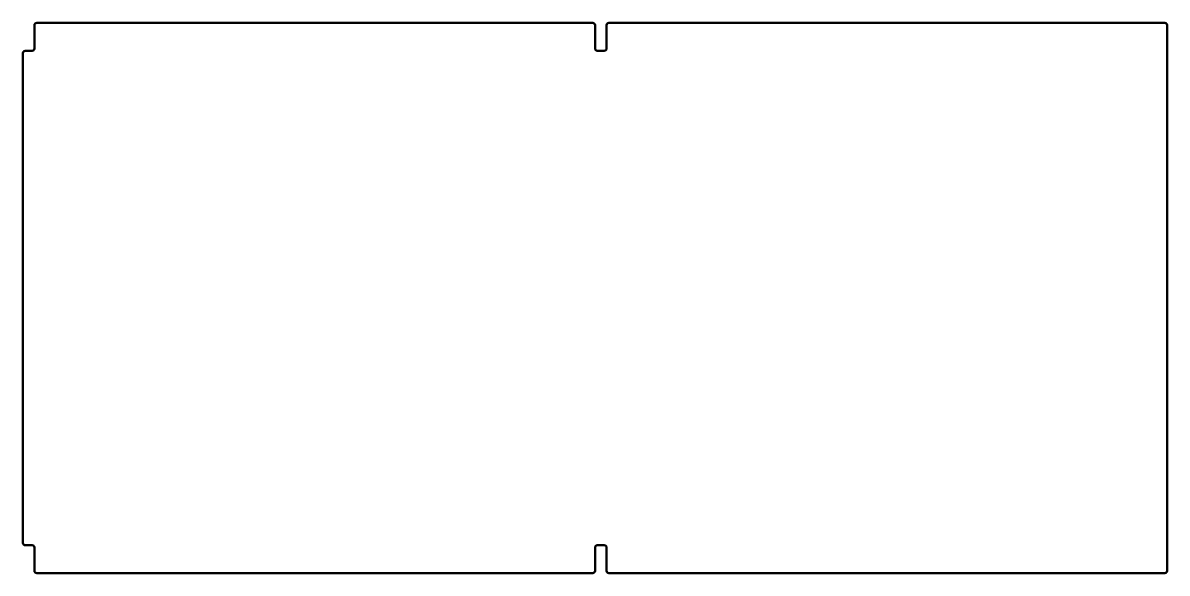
# Model space of a CAD drawing. Header units: millimetres. Extents: x -1010 to 970, y -10 to 941.
import ezdxf

# ---------------------------------------------------------------- set-up
doc = ezdxf.new("R2010")
doc.units = ezdxf.units.MM
doc.layers.add('IV_OUTER_PROFILE', color=7, linetype='Continuous', lineweight=50)

msp = doc.modelspace()

# ---------------------------------------------------------------- linework, layer by layer
at = {"layer": 'IV_OUTER_PROFILE'}
for p, q in [((-990, 937.4), (-990, 897.1)), ((-986, 941.4), (-24, 941.4)), ((-20, 897.1), (-20, 937.4)), ((0, 937.4), (0, 897.1)), ((4, 941.4), (966, 941.4)), ((970, 937.4), (970, -6.1)), ((-994, 893.1), (-1006, 893.1)), ((-4, 893.1), (-16, 893.1)), ((-1010, 42.1), (-1010, 889.1)), ((-1006, 38.1), (-994, 38.1)), ((-990, 34.1), (-990, -6.1)), ((-20, -6.1), (-20, 34.1)), ((-16, 38.1), (-4, 38.1)), ((0, 34.1), (0, -6.1)), ((-24, -10.1), (-986, -10.1)), ((966, -10.1), (4, -10.1))]:
    msp.add_line(p, q, dxfattribs=at)
for centre, start, end in [((-986, 937.4), 90, 180), ((-24, 937.4), 0, 90), ((4, 937.4), 90, 180), ((966, 937.4), 0, 90), ((-1006, 889.1), 90, 180), ((-994, 897.1), 270, 0), ((-16, 897.1), 180, 270), ((-4, 897.1), 270, 0), ((-1006, 42.1), 180, 270), ((-994, 34.1), 0, 90), ((-16, 34.1), 90, 180), ((-4, 34.1), 360, 90), ((-986, -6.1), 180, 270), ((-24, -6.1), 270, 0), ((4, -6.1), 180, 270), ((966, -6.1), 270, 360)]:
    msp.add_arc(centre, 4, start, end, dxfattribs=at)

doc.saveas('drawing.dxf')
